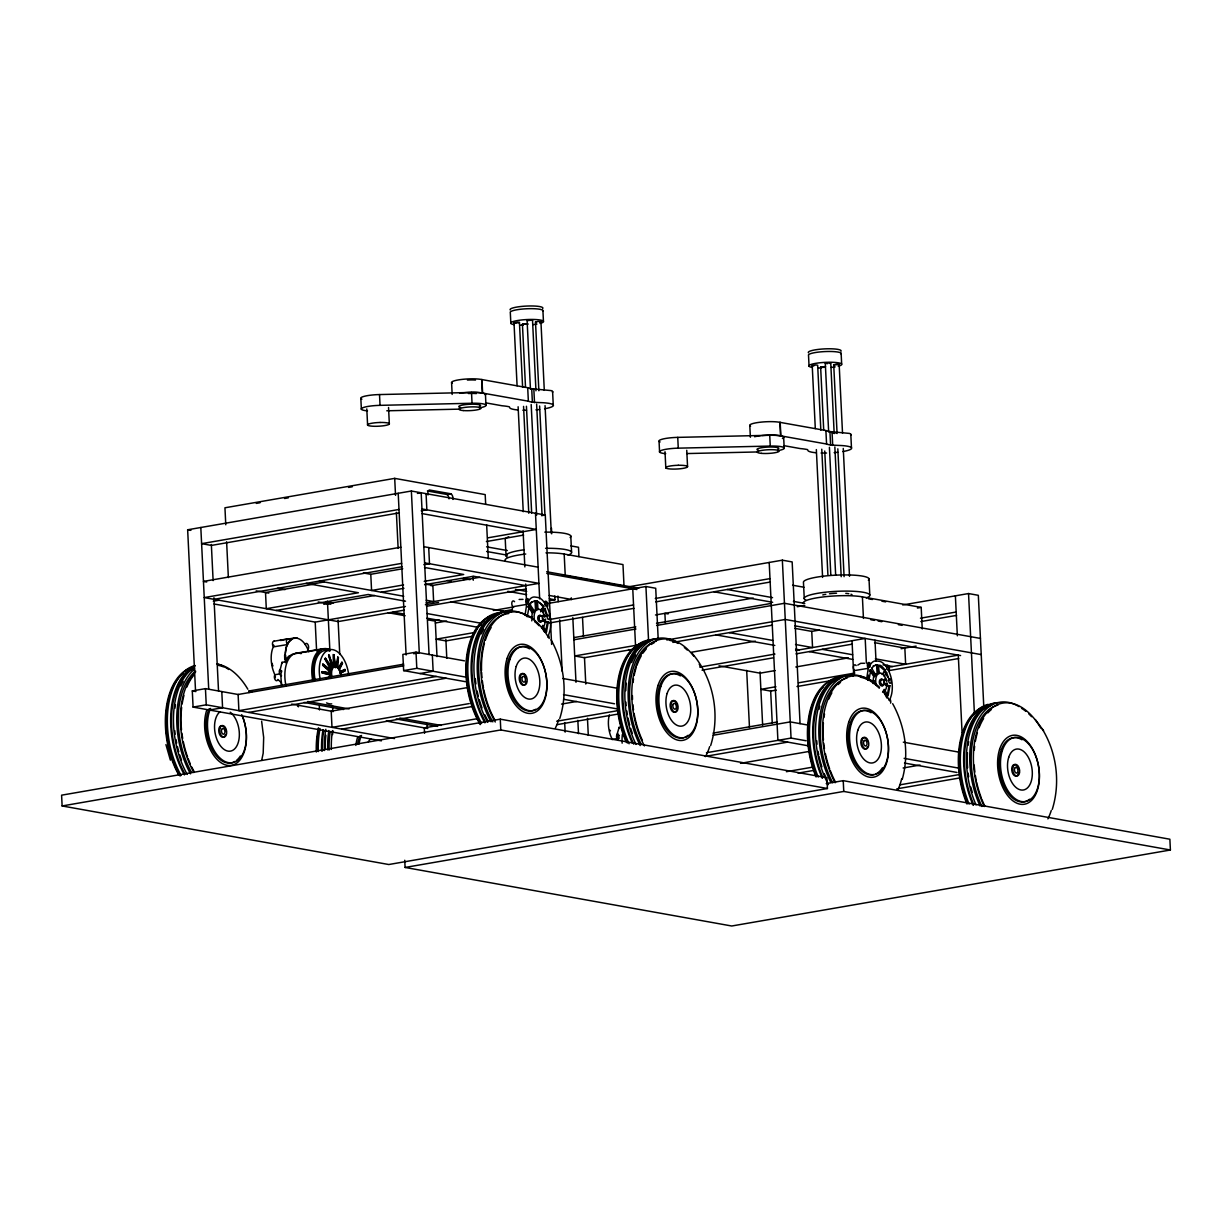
<?xml version="1.0" encoding="UTF-8"?>
<svg xmlns="http://www.w3.org/2000/svg" width="1232" height="1232" viewBox="0 0 1232 1232"><rect width="100%" height="100%" fill="white"/><g stroke="black" fill="none" stroke-linecap="round" stroke-linejoin="round"><path stroke-width="1.5" d="M525.048 615.292L526.695 604.296A3.265 1.817 80.6 0 1 526.126 599.43A3.265 1.817 80.6 0 1 528.928 600.015L529.052 600.338A16.355 9.117 80.6 0 1 534.58 596.996L538.199 597.52A16.355 9.132 80.6 0 1 544.282 602.51L544.405 602.155A3.265 1.817 80.6 0 1 547.208 602.51A3.265 1.817 80.6 0 1 547.177 607.268L548.194 609.517A22.453 12.536 80.6 0 1 549.657 631.677L548.471 635.296A3.265 1.817 80.6 0 1 549.164 638.484M866.635 679.186L868.283 668.175A3.265 1.817 80.6 0 1 867.713 663.324A3.265 1.817 80.6 0 1 870.516 663.894L870.654 664.217A16.355 9.117 80.6 0 1 876.183 660.891L879.787 661.399A16.355 9.132 80.6 0 1 885.87 666.404L885.993 666.035A3.265 1.817 80.6 0 1 888.796 666.404A3.265 1.817 80.6 0 1 888.765 671.163L889.781 673.411A22.453 12.536 80.6 0 1 891.244 695.572L890.058 699.191A3.265 1.817 80.6 0 1 890.613 703.118M532.286 616.986L526.449 616.323L532.286 616.878L531.777 620.866M868.344 675.059L868.036 680.218L873.873 680.772L874.042 683.36M517.086 385.77L514.006 322.799L517.81 322.137L519.442 322.43L522.614 387.31M519.442 322.43L518.364 322.907M530.453 389.235L527.096 320.536L530.884 319.873L532.517 320.166L535.966 390.775M532.517 320.166L527.096 320.536M538.861 390.744L535.504 322.045L537.907 321.413L540.94 321.675L544.298 390.375M540.94 321.675L539.862 322.153M815.307 428.582L812.227 365.611L816.031 364.949L817.663 365.242L820.835 430.122M828.659 432.032L825.301 363.348L829.105 362.685L830.738 362.978L834.187 433.587M830.738 362.978L829.66 363.455M837.082 433.541L833.725 364.857L836.128 364.225L839.161 364.487L842.519 433.187M839.161 364.487L833.725 364.857M337.799 656.995L337.537 668.191L337.876 657.056L335.397 667.775M281.589 672.056A3.28 1.833 80.6 0 1 281.558 671.224L279.88 670.747A3.28 1.833 80.6 0 1 280.434 669.577M619.326 728.05L619.219 727.003L616.708 735.566L618.818 735.504L617.078 735.396A3.28 1.833 80.6 0 1 618.048 733.902A3.28 1.833 80.6 0 0 616.524 736.659A3.28 1.833 80.6 0 0 618.248 740.263M618.88 735.088L618.772 735.874A3.28 1.833 80.6 0 0 619.203 738.353M322.661 665.157L322.892 664.063L331.208 670.208L329.498 671.548L322.661 665.157L330.961 671.301M285.331 653.376L286.409 646.985M511.419 612.104L512.82 606.698L526.803 604.388M545.021 603.911L545.083 603.526A1.648 0.924 80.6 0 1 546.715 603.757A1.648 0.924 80.6 0 1 546.069 606.082A1.648 0.924 80.6 0 1 545.083 603.526M853.006 675.983L854.407 670.593L868.391 668.283M886.609 667.79L886.686 667.421A1.648 0.924 80.6 0 1 888.303 667.652A1.648 0.924 80.6 0 1 887.656 669.962A1.648 0.924 80.6 0 1 886.686 667.421M329.514 671.455L331.5 667.467L333.872 666.805L328.667 655.178L331.747 667.359L335.72 666.882L333.857 654.716L334.981 666.697M261.692 760.329L263.186 753.214L263.679 737.475L261.631 721.274M902.255 779.255C909.355 754.092 905.212 726.48 892.676 703.703M279.818 671.147L282.005 662.354L285.67 661.753L286.887 659.166A27.658 15.431 80.6 0 1 293.77 653.884L324.17 648.848M336.49 666.635L338.507 657.642M559.775 718.472C568.014 692.492 564.179 663.524 551.089 639.808M710.679 745.529C720.52 714.052 713.374 677.692 691.629 652.76M1052.267 809.424C1060.598 782.705 1056.763 752.367 1042.026 728.62M331.208 670.208L329.575 670.963L329.683 676.738M533.056 612.658L529.175 606.159L528.282 606.313L532.147 612.812C538.122 610.733 525.571 604.358 532.532 601.817M873.149 683.514L873.442 677.6L875.613 674.797L871.732 668.283M305.136 644.552L305.243 644.259A3.265 1.817 80.6 0 1 308.046 644.783A3.265 1.817 80.6 0 1 307.938 649.51L307.846 649.572M338.538 669.515L341.926 662.231L342.481 663.247L339.077 670.516M274.382 641.287A3.265 1.817 80.6 0 0 272.549 642.95A3.265 1.817 80.6 0 0 273.381 646.831L272.565 648.71A22.453 12.536 80.6 0 0 273.258 670.732L274.828 674.89A3.265 1.817 80.6 0 0 275.167 679.741A3.265 1.817 80.6 0 0 277.908 679.479L281.173 682.543A6.191 3.465 80.6 0 0 281.743 685.7M285.146 661.83L286.363 659.243A27.658 15.431 80.6 0 1 289.505 655.747M532.594 611.857L531.423 618.372M874.181 675.752L873.765 676.614L869.869 670.193L870.762 670.054L874.643 676.553M286.455 646.8L288.919 641.81M324.925 658.951L325.417 658.196L332.286 667.975L330.33 668.976L324.925 658.951L331.793 668.745M527.804 607.222L528.282 606.313M532.162 609.424L529.252 604.542L531.639 601.971L535.874 600.97L536.428 609.455L533.086 611.118M529.175 606.159L527.358 616.169M544.128 621.529L547.408 621.991L545.591 632.016L546.484 631.862L548.317 621.852L543.374 621.144M869.392 671.117L869.869 670.193M870.762 670.054L868.945 680.064M871.717 668.252L874.135 665.711M887.179 695.895L889.011 685.885L885.716 685.423M886.901 697.974L883.236 690.998L884.191 689.335L888.087 695.757L889.904 685.747L886.609 685.269M540.509 610.625L543.712 606.344L543.081 605.312L537.429 601.139L536.536 601.308L536.875 606.421M540.632 611.857L543.712 606.344M542.511 611.303L544.96 608.377L547.655 616.216M542.634 612.535L544.944 608.392M882.097 674.52L885.3 670.239C880.125 663.601 877.015 662.462 879.586 673.581M882.99 674.366L885.3 670.239M884.222 676.43L886.547 672.287L889.242 680.11M330.33 668.976L332.286 667.975M338.045 668.252L341.926 662.231M339.57 667.759L342.481 663.247M542.188 626.318L541.649 627.119L544.559 632.016M612.042 739.539L617.386 738.507M289.628 641.025L292.323 638.869M522.43 324.216L527.866 324.031L522.43 324.216L525.51 387.187M823.715 429.999L820.635 367.028L825.548 366.551M875.228 674.397L878.801 673.365A9.671 5.39 80.6 0 1 886.378 680.896M328.605 655.224L333.194 667.113M857.78 665.095L860.721 663.324L864.602 663.278M344.868 669.453L339.77 672.318L340.094 673.534L345.176 670.67L344.868 669.453L339.955 671.779M331.793 667.328L333.887 666.943M308.847 651.867C306.506 645.522 301.902 637.298 294.032 638.053C284.638 641.826 284.546 654.284 285.778 662.801M326.388 678.201L331.115 676.414L326.311 678.416M340.263 673.011L345.176 670.67M873.226 665.865L877.461 664.864L878.016 673.35M536.428 609.455L537.999 609.686L537.429 601.17M452.375 383.321A16.432 2.772 -2.8 0 1 460.83 379.548A16.432 2.772 -2.8 0 1 481.681 379.533L527.696 387.726A31.354 5.282 -2.8 0 0 531.716 388.758L551.197 390.606A21.899 3.696 -2.8 0 1 552.506 392.438M459.613 393.301A16.432 2.772 -2.8 0 1 482.343 393.023L528.359 401.201A31.354 5.282 -2.8 0 0 532.378 402.233L540.186 402.602A21.899 3.696 -2.8 0 1 544.59 408.762M485.654 504.027L485.192 494.602L394.702 478.37L224.948 507.784L225.779 524.77M256.302 503.395L260.06 502.733M284.53 498.498L288.303 497.851M348.533 487.41L352.29 486.763M750.596 426.133A16.432 2.772 -2.8 0 1 759.051 422.36A16.432 2.772 -2.8 0 1 779.902 422.345L825.902 430.538A31.354 5.282 -2.8 0 0 829.937 431.57L849.418 433.418A21.899 3.696 -2.8 0 1 850.727 435.25M195.472 689.597L187.649 529.775L411.365 491.014L545.283 515.022L551.613 644.398M417.402 493.416L421.175 492.769L429.075 654.5M761.699 435.604A16.432 2.772 -2.8 0 1 780.549 435.82L826.564 444.013A31.354 5.282 -2.8 0 0 830.584 445.045L838.407 445.414A21.899 3.696 -2.8 0 1 842.811 451.574M427.396 490.967L446.908 494.463L451.081 493.893A4.281 2.495 80.2 0 1 452.929 499.437M398.999 509.463L201.601 543.666L211.396 545.422L399.399 512.851M421.221 510.803L426.857 509.817L426.072 493.647M541.526 515.669L545.283 515.022M400.847 547.208L203.449 581.412L206.714 581.997M487.764 537.845L536.29 529.437L421.96 508.939M486.394 541.541L523.615 535.088M401.632 563.378L204.235 597.582L338.153 621.59L404.265 610.133M214.029 599.337L402.032 566.766M213.29 601.185L218.942 600.215M311.049 584.245L324.216 581.966M423.854 564.703L429.491 563.732L428.705 547.562M314.391 584.06L265.511 592.53L266.297 608.7L358.42 592.746L306.152 583.367M363.317 572.957L370.786 574.297L402.741 568.753M403.542 584.923L371.571 590.467L370.786 574.297M424.224 581.35L463.694 574.497L424.501 567.475M276.091 610.456L368.214 594.502L405.544 601.201M381.381 592.222L403.942 588.311M424.624 584.723L473.504 576.253L525.756 585.631M323.816 604.311L374.574 595.518M430.969 585.739L479.849 577.269M405.436 606.483L315.207 622.114L213.998 603.973M426.118 602.895L538.923 583.352L424.593 562.855M425.379 604.743L438.546 602.463M426.518 606.283L526.156 589.019M626.318 587.217L782.351 560.175L792.161 561.931L800.061 723.661M439.069 619.865L433.464 620.836L427.797 619.819M493.277 610.471L513.836 606.899M549.364 600.754L554.97 599.784L554.785 596.011M435.358 622.992L446.646 621.036M501.162 611.58L512.435 609.624M548.163 603.434L645.922 586.509L655.717 588.265L658.211 639.331M655.301 598.49L769.985 578.624M475.629 632.324L436.143 639.162L445.953 640.917L472.272 636.359M550.827 619.28L633.556 604.958M655.701 601.878L770.385 582.012M549.349 622.992L633.941 608.346M381.381 740.848L193.085 707.091L192.3 690.921L205.451 688.642L238.792 694.617M464.464 660.845L416.016 652.159L402.849 654.438L403.649 670.608L465.326 681.666M413.644 653.715L419.28 652.744L411.365 491.014M655.486 614.968L753.245 598.044M249.08 692.6L249.003 690.983L403.711 664.171M403.788 665.788L238.115 694.494L238.9 710.664L436.313 676.46M573.804 637.622L635.835 626.872M656.517 623.3L771.201 603.418M573.912 639.778L635.943 629.028M656.625 625.456L784.461 603.295L980.441 638.438M193.085 707.091L206.237 704.812L394.533 738.569M403.649 670.608L416.801 668.329L465.265 677.015M797.273 606.714L804.804 605.42M209.409 710.017L222.576 707.738L221.791 691.568M419.973 673.534L433.14 671.255L432.34 655.085M248.71 712.419L446.107 678.216M636.744 645.214L574.697 655.963L584.492 657.719L633.371 649.249M666.82 639.993L785.261 619.465L981.242 654.608M672.857 642.396L772.495 625.132M902.733 604.958L968.537 593.547L978.331 595.318L983.829 707.568M917.424 608.038L921.197 607.391L922.244 628.951M466.574 687.733L331.208 711.187L331.993 727.357L469.238 703.58M691.445 652.236L755.355 641.164M794.717 628.335L811.749 631.385L819.28 630.091M920.458 618.202L956.171 612.011M920.843 621.575L956.571 615.399M341.803 729.113L471.517 706.629M699.745 667.113L774.943 654.084M795.626 650.496L865.187 638.438L866.389 663.093M702.024 670.162L773.465 657.796M796.026 653.884L852.421 644.105M476.938 718.749L424.301 727.866L424.563 733.271M561.546 704.088L576.576 701.485M760.082 673.165L775.128 670.562M795.81 666.974L848.448 657.857M901.085 648.725L916.131 646.122M500.269 719.165L61.6 795.179L62.124 805.959L388.773 864.525L827.427 788.511L826.903 777.731L500.269 719.165L500.793 729.945L827.427 788.511M62.124 805.959L500.793 729.945M556.695 721.244L616.847 710.818M557.095 724.632L617.247 714.206M775.914 686.732L760.883 689.335L770.678 691.09L776.314 690.12M798.475 682.821L854.885 673.042M888.719 667.19L958.28 655.131M796.996 686.532L832.724 680.341M889.119 670.578L958.681 658.519M713.082 733.102L777.007 722.029M713.189 735.258L790.266 721.89L807.222 724.94M706.46 752.721L791.052 738.076L806.128 740.771M704.981 756.433L787.695 742.111M740.478 763.347L808.161 751.612M786.386 771.694L812.704 767.136M798.074 773.126L813.105 770.524M903.133 767.983L920.042 765.057M826.21 783.614L843.227 780.657L1169.876 839.223L1170.4 850.003L731.731 926.002L405.097 867.451L404.743 860.259M405.097 867.451L843.766 791.437L1170.4 850.003M900.161 784.799L958.434 774.712M896.804 788.85L958.835 778.1M273.904 641.21L287.872 638.9M294.032 638.053L280.064 640.378A16.355 9.132 80.6 0 1 281.574 640.409M534.18 601.031L535.874 600.97M273.427 646.877L287.395 644.567A3.265 1.817 80.6 0 1 286.856 639.654A3.265 1.817 80.6 0 1 289.674 640.378L289.828 640.794M529.236 604.512L530.145 604.388M528.759 605.42L529.652 605.266M533.133 611.057L534.026 610.903M295.942 653.253L322.892 648.787M547.408 621.991L548.317 621.852M279.495 670.916L281.62 670.855M274.982 674.72L280.172 673.858M334.257 667.113L335.72 666.882M322.091 671.64L330.792 673.18L330.838 674.428L329.375 674.674L322.122 672.903L322.091 671.64L330.792 673.18M875.767 664.926L877.461 664.864M886.547 672.272L885.639 672.441L887.641 677.153M872.98 680.926L873.873 680.772M888.996 685.885L889.904 685.747M519.134 599.445L522.999 599.383M293.339 638.392L297.343 638.13M823.823 367.367L820.666 367.136M517.04 323.061L514.006 322.799M468.406 393.516L471.255 393.408A10.949 1.848 -2.8 0 1 476.337 393.593M361.9 399.168A16.432 2.772 -2.8 0 1 379.518 394.563L471.517 392.469A16.432 2.772 -2.8 0 1 485.377 394.948M367.49 410.857A16.432 2.772 -2.8 0 1 362.608 407.823A16.432 2.772 -2.8 0 1 380.041 405.343L472.041 403.249A16.432 2.772 -2.8 0 1 485.577 404.666A16.432 2.772 -2.8 0 1 479.464 407.869M386.786 410.795L459.628 409.132M660.106 441.98A16.432 2.772 -2.8 0 1 677.739 437.375L769.723 435.281A16.432 2.772 -2.8 0 1 782.412 438.515M665.711 453.669A16.432 2.772 -2.8 0 1 660.814 450.635A16.432 2.772 -2.8 0 1 678.262 448.155L770.262 446.061A16.432 2.772 -2.8 0 1 783.783 447.478A16.432 2.772 -2.8 0 1 777.685 450.681M686.917 453.561L757.834 451.944M827.627 363.64L825.301 363.348M832.278 432.879L836.343 432.909M813.859 365.904L812.227 365.611M536.536 601.293L539.631 602.833L542.819 606.498M536.521 322.307L535.504 322.045M868.067 680.218L871.347 680.68M322.122 672.903L330.838 674.428M783.783 445.63L800.246 448.571A31.354 5.282 -2.8 0 1 807.576 449.618L808.007 450.681A21.899 3.696 -2.8 0 0 816.169 452.76M485.562 402.818L502.025 405.759A31.354 5.282 -2.8 0 1 509.355 406.806L509.802 407.869A21.899 3.696 -2.8 0 0 517.964 409.963M450.85 493.786L429.352 489.997A4.281 2.495 80.2 0 0 428.012 494.971M421.914 513.575L523.123 531.716M803.48 603.603A32.848 5.529 -2.8 0 1 823.962 596.842A32.848 5.529 -2.8 0 1 862.4 596.858L921.197 607.391M792.607 585.215L803.972 587.248M868.668 598.844L872.456 599.522M881.912 601.216L885.7 601.894M570.94 545.915L578.501 547.27L578.963 556.602M545.976 552.845A32.848 5.529 -2.8 0 1 564.179 554.046L622.976 564.579L624.023 586.139M727.142 589.497L772.572 597.643M793.408 601.385L804.758 603.418M486.578 546.823L507.307 550.535M870.793 619.727L874.474 620.389M878.154 621.051L881.819 621.713M898.359 624.67L902.04 625.332M713.99 591.791L772.664 602.309M486.609 551.474L507.338 555.185M423.808 546.685L538.122 567.182M546.685 571.74L638.715 588.249M562.454 575.19A32.848 5.529 -2.8 0 1 565.242 575.606L587.279 579.564M590.96 580.21L614.845 584.492M618.51 585.154L622.191 585.816M546.777 573.373L636.929 589.527M794.748 625.81L960.575 655.547M874.566 642.657L904.842 648.078L905.643 664.248L875.351 658.827M668.16 613.936L664.895 613.351L665.357 622.853M470.008 579.656L463.478 578.486L463.555 580.103M187.649 529.775L190.914 530.361M515.407 589.389L526.68 591.422M549.21 595.456L571.756 599.491M447.432 580.503L451.205 581.181M507.8 591.329L526.665 594.702M549.303 598.767L554.97 599.784M729.252 632.632L772.787 640.44M795.518 644.505L812.55 647.57L811.749 631.385M822.345 649.326L852.636 654.746M716.1 634.911L774.774 645.429M795.595 649.172L799.383 649.849M809.193 651.605L852.729 659.413M883.021 664.833L892.476 666.527M425.379 584.076L432.848 585.416L433.633 601.586L426.18 600.246M450.589 601.74L503.349 611.211M319.319 581.088L403.773 596.242M628.551 649.587L632.324 650.25M719.011 665.804L760.467 673.226M426.888 613.521L481.527 623.315M277.462 588.265L285.008 589.62M392.993 612.088L404.296 614.121M426.919 618.171L477.785 627.288M325.91 601.555L333.456 602.91M388.172 612.72L405.159 615.754M256.179 590.867L268.776 593.116M318.241 601.986L330.838 604.25M562.731 678.462L617.525 688.288M903.333 742.172L957.988 751.967M563.517 694.632L614.537 703.78M904.119 758.342L958.773 768.137M563.594 699.283L616.493 708.77M808.084 745.76L777.9 740.355L769.199 562.454M904.504 763.055L957.002 772.464M249.003 690.983L252.267 691.568M307.707 701.501L349.072 708.924M399.846 718.025L441.225 725.432M304.011 702.44L343.512 709.524M396.165 718.964L437.545 726.387M291.707 704.103L333.271 711.557M386.186 721.043L427.75 728.497M192.3 690.921L195.919 691.568M780.549 435.82L779.979 422.376M482.343 393.023L481.758 379.564M446.908 494.463L447.124 494.571A4.281 2.495 80.2 0 1 449.033 498.852M878.493 665.218L884.407 670.377M322.892 664.063L329.745 670.454M274.166 645.938L273.92 645.722A1.648 0.924 80.6 0 1 273.566 645.044M854.407 670.593L854.315 670.501A3.265 1.817 80.6 0 1 853.607 665.942A3.265 1.817 80.6 0 1 856.148 665.588M512.82 606.698L512.728 606.606A3.265 1.817 80.6 0 1 512.019 602.048A3.265 1.817 80.6 0 1 514.56 601.693M889.489 700.223L889.273 699.945A1.648 0.924 80.6 0 0 888.796 699.653M547.686 636.051L547.886 636.343A1.648 0.924 80.6 0 1 548.24 637.529M1035.357 719.565L1043.581 730.761M544.067 608.531L546.746 616.37M872.78 671.686L874.72 674.951M542.619 625.363L546.484 631.862M325.417 658.196L330.823 668.221M612.196 739.369L610.471 735.381A22.453 12.536 80.6 0 1 609.301 714.93M869.961 665.034A1.648 0.924 80.6 0 1 869.315 667.344A1.648 0.924 80.6 0 1 868.344 664.803A1.648 0.924 80.6 0 1 869.961 665.034L870.085 665.434M528.374 601.139A1.648 0.924 80.6 0 1 527.727 603.464A1.648 0.924 80.6 0 1 526.757 600.908A1.648 0.924 80.6 0 1 528.374 601.139L528.497 601.555M165.935 744.605L170.386 760.159M329.267 654.916L332.409 667.051M282.005 662.354L282.128 663.401M876.568 665.003L877.122 673.504M534.981 601.124L535.535 609.609M285.27 654.546L285.67 661.753M968.537 593.547L974.404 713.42M955.385 595.841L957.341 635.789M958.265 654.808L962.084 732.824M874.982 640.193L876.014 661.06M869.007 578.824L869.792 594.994M862.4 596.858L863.447 618.418M850.804 434.28L851.466 447.755M841.133 353.261L841.656 364.041M843.258 448.448L849.51 576.299M852.02 640.717L853.699 674.859M837.822 448.818L844.089 576.668M834.849 446.939L841.194 576.699M832.047 431.955L832.709 445.43M829.937 431.57L830.584 445.045M829.413 447.308L835.666 575.159M843.227 780.657L843.766 791.437M825.902 430.538L826.564 444.013M824.747 450.989L830.815 575.021M821.759 449.203L827.919 575.144M816.339 449.572L822.591 577.423M809.054 366.227L808.531 355.447A16.432 2.772 -2.8 0 1 825.07 351.567A16.432 2.772 -2.8 0 1 841.071 353.984M804.265 598.706L803.464 582.536A32.848 5.529 -2.8 0 1 838.776 575.036A32.848 5.529 -2.8 0 1 868.344 580.303M783.644 437.037L784.183 447.817M780.179 422.345L780.842 435.82M782.351 560.175L791.052 738.076M769.723 435.281L770.262 446.061M770.662 690.782L772.248 723.122M749.795 425.456L750.38 437.252M760.021 671.902L762.639 725.171M746.684 670.377L749.472 727.45M686.748 450.296L687.548 466.466M677.739 437.375L678.262 448.155M665.018 451.744L665.804 467.914M659.058 441.333L659.582 452.113M645.922 586.509L648.602 641.348M632.755 588.788L635.62 647.416M582.52 617.448L583.46 636.467M584.476 657.395L585.785 684.037M587.464 718.287L588.295 735.396M570.786 536.012L571.586 552.182M572.818 617.586L575.991 682.282M577.839 720.335L578.501 733.641M571.263 597.813L571.34 599.43M564.179 554.046L565.242 575.606M552.598 391.468L553.245 404.958M559.667 619.865L562.177 671.24M564.687 722.614L565.149 732.116M557.911 596.042L558.188 601.709M542.912 310.449L543.435 321.229M551.459 528.081L551.736 533.749M545.052 405.636L551.305 533.487M539.616 406.006L544.929 514.776M536.628 404.127L542.034 514.807M533.841 389.143L534.503 402.618M531.716 388.758L532.378 402.233M531.192 404.496L536.613 515.176M535.489 513.267L539.678 598.891M527.696 387.726L528.359 401.201M526.434 406.267L531.67 513.128M523.554 406.391L528.774 513.251M518.118 406.76L523.246 511.711M523.076 530.776L524.847 566.92M525.679 584.045L526.418 599.26M510.849 323.415L510.31 312.635A16.432 2.772 -2.8 0 1 526.849 308.755A16.432 2.772 -2.8 0 1 542.85 311.172M506.044 555.894L505.259 539.724A32.848 5.529 -2.8 0 1 508.77 536.752M485.439 394.225L485.962 405.005M481.958 379.533L482.621 393.008M486.655 524.786L488.319 558.743M471.517 392.469L472.041 403.249M473.088 576.437L473.273 580.241M451.59 382.644L452.159 394.44M445.876 639.331L446.8 658.35M435.235 620.451L437.006 656.594M427.011 723.569L427.196 727.373M416.016 652.159L416.801 668.329M398.213 493.293L406.113 655.024M394.702 478.37L395.534 495.356M396.365 512.327L398.121 548.178M388.542 407.484L389.327 423.654M379.518 394.563L380.041 405.343M366.797 408.932L367.598 425.102M360.837 398.521L361.376 409.301M338.076 620.004L339.755 654.254M327.45 601.124L329.868 650.588M332.563 705.767L332.84 711.48M315.223 622.422L316.609 650.973M319.304 706.152L319.488 709.955M226.611 541.757L228.367 577.592M211.35 544.482L213.121 580.626M213.952 597.751L218.526 690.983M200.816 527.496L208.716 689.227M205.451 688.642L206.237 704.812M333.857 654.716L334.195 665.342M333.133 654.531L333.518 666.943M329.344 673.411L329.375 674.674M285.516 655.008L285.624 658.781M284.623 655.162L284.731 658.935M808.408 352.752A16.432 2.772 -2.8 0 1 824.932 348.872A16.432 2.772 -2.8 0 1 840.932 351.289M777.7 449.264A10.949 1.848 -2.8 0 0 770 447L767.151 447.108A10.949 1.848 -2.8 0 0 758.789 450.373M812.196 367.413A16.432 2.772 -2.8 0 1 814.444 363.579A16.432 2.772 -2.8 0 1 836.62 362.578A16.432 2.772 -2.8 0 1 838.222 366.243M835.157 366.89A16.432 2.772 -2.8 0 1 831.415 367.413M821.575 368.014A16.432 2.772 -2.8 0 1 818.864 367.983M754.6 436.729A16.432 2.772 -2.8 0 1 760.36 435.758M837.822 452.267A21.899 3.696 -2.8 0 1 834.156 452.637M826.564 453.037A21.899 3.696 -2.8 0 1 821.082 453.022M822.791 594.948A16.432 2.772 -2.8 0 1 825.81 594.301M829.521 593.762A16.432 2.772 -2.8 0 1 836.528 593.223M845.799 593.347A16.432 2.772 -2.8 0 1 848.817 593.716M850.973 594.24A16.432 2.772 -2.8 0 1 852.082 594.887M805.836 600.046A32.848 5.529 -2.8 0 1 839.562 591.206A32.848 5.529 -2.8 0 1 866.281 597.967M835.111 782.767A68.376 39.809 80.2 0 1 829.259 696.172A68.376 39.809 80.2 0 1 879.54 687.364M883.298 691.537A68.376 39.809 80.2 0 1 889.904 701.023M901.747 778.547A68.376 39.809 80.2 0 1 897.758 790.236M828.412 784.63A69.762 40.61 80.2 0 1 816.847 714.945A69.762 40.61 80.2 0 1 846.723 675.583M830.845 782.397A69.762 40.61 80.2 0 1 823.654 700.762A69.762 40.61 80.2 0 1 868.083 679.54M832.709 782.674A67.36 39.208 80.2 0 1 847.031 678.031M835.542 782.181A67.36 39.208 80.2 0 1 830.214 770.385M829.629 768.783A67.36 39.208 80.2 0 1 825.409 753.661M824.47 748.471A67.36 39.208 80.2 0 1 823.761 743.219M823.423 739.724A67.36 39.208 80.2 0 1 823.376 722.968M823.962 717.548A67.36 39.208 80.2 0 1 824.516 714.021M828.828 698.991A67.36 39.208 80.2 0 1 831.846 692.861M838.083 684.592A67.36 39.208 80.2 0 1 840.486 682.42M860.152 677.138A67.36 39.208 80.2 0 1 868.93 680.28M870.654 681.265A67.36 39.208 80.2 0 1 879.309 688.211M822.914 777.608A68.361 39.794 80.2 0 1 839.054 678.616M874.135 774.543A32.509 18.927 80.2 0 1 848.201 739.246A32.509 18.927 80.2 0 1 871.101 712.712M882.42 767.813A32.509 18.927 80.2 0 1 875.706 774.004M822.268 778.285A69.762 40.61 80.2 0 1 847.477 675.937M818.217 777.069A69.762 40.61 80.2 0 1 837.129 677.307M825.748 777.115A68.361 39.794 80.2 0 1 824.285 773.619M821.883 766.905A68.361 39.794 80.2 0 1 819.095 756.617M818.726 754.877A68.361 39.794 80.2 0 1 818.063 751.381M817.047 744.282A68.361 39.794 80.2 0 1 816.708 740.725M818.926 709.432A68.361 39.794 80.2 0 1 819.819 706.136M816.523 776.483A67.36 39.208 80.2 0 1 823.007 687.21M816.046 776.93A68.376 39.809 80.2 0 1 832.924 679.664M866.327 748.625A5.883 3.419 80.2 0 1 860.829 742.665A5.883 3.419 80.2 0 1 865.834 738.599M866.604 739.647A5.883 3.419 80.2 0 1 867.22 740.94M867.513 746.731A5.883 3.419 80.2 0 1 867.005 747.839M984.337 806.529A68.376 39.809 80.2 0 1 984.722 715.361A68.376 39.809 80.2 0 1 1040.809 728.081M1051.266 810.502A68.376 39.809 80.2 0 1 1047.908 818.88M976.006 804.85A69.762 40.61 80.2 0 1 997.627 702.64M980.087 806.036A69.762 40.61 80.2 0 1 975.143 726.249A69.762 40.61 80.2 0 1 1019.003 706.598M981.966 806.498A67.36 39.208 80.2 0 1 997.935 705.089M984.784 806.005A67.36 39.208 80.2 0 1 981.796 799.183M981.119 797.427A67.36 39.208 80.2 0 1 976.683 782.428M976.314 780.718A67.36 39.208 80.2 0 1 975.374 775.529M974.882 772.033A67.36 39.208 80.2 0 1 974.204 765.041M974.281 750.026A67.36 39.208 80.2 0 1 974.635 746.392M975.421 741.079A67.36 39.208 80.2 0 1 977.392 732.686M979.07 727.696A67.36 39.208 80.2 0 1 983.583 718.533M987.833 712.881A67.36 39.208 80.2 0 1 991.39 709.478M1021.559 708.323A67.36 39.208 80.2 0 1 1025.948 711.403M1028.812 713.898A67.36 39.208 80.2 0 1 1031.584 716.685M973.819 804.665A68.361 39.794 80.2 0 1 991.621 705.166M1029.552 799.245A32.509 18.927 80.2 0 1 999.475 770.524A32.509 18.927 80.2 0 1 1022.006 739.77M973.172 805.343A69.762 40.61 80.2 0 1 996.58 702.995M969.122 804.126A69.762 40.61 80.2 0 1 988.033 704.365M972.264 792.284A68.361 39.794 80.2 0 1 970.831 787.14M968.675 776.668A68.361 39.794 80.2 0 1 968.167 773.111M967.628 767.782A68.361 39.794 80.2 0 1 967.443 752.675M968.167 745.283A68.361 39.794 80.2 0 1 968.722 741.695M967.428 803.526A67.36 39.208 80.2 0 1 979.301 709.986M966.951 803.988A68.376 39.809 80.2 0 1 985.492 706.213M1018.695 772.464A5.883 3.419 80.2 0 1 1014.013 775.328A5.883 3.419 80.2 0 1 1012.196 766.52A5.883 3.419 80.2 0 1 1017.524 766.704M1018.125 767.998A5.883 3.419 80.2 0 1 1018.556 769.461M618.156 740.401A27.658 15.431 80.6 0 1 618.495 735.273M622.145 743.173A27.92 15.585 80.6 0 1 622.391 734.426M610.487 730.838A2.156 1.201 80.6 0 1 609.917 730.176M617.863 738.276A1.648 0.924 80.6 0 1 617.555 737.537M882.127 685.7A3.28 1.833 80.6 0 1 879.34 682.343A3.28 1.833 80.6 0 1 881.742 679.71M883.036 684.099A3.28 1.833 80.6 0 1 882.836 684.792M876.368 685.531A9.671 5.39 80.6 0 1 878.847 673.319M886.732 683.39A9.671 5.39 80.6 0 1 882.559 692.168M883.821 684.622A3.28 1.833 80.6 0 1 881.373 685.023A3.28 1.833 80.6 0 1 880.433 680.711A3.28 1.833 80.6 0 1 882.713 679.556M883.667 684.468A3.003 1.679 80.6 0 1 881.419 684.792A3.003 1.679 80.6 0 1 880.603 680.819A3.003 1.679 80.6 0 1 882.697 679.818M887.24 683.283A3.003 1.679 80.6 0 1 884.684 684.053A3.003 1.679 80.6 0 1 884.407 679.356A3.003 1.679 80.6 0 1 887.102 681.019M886.701 683.144A2.156 1.201 80.6 0 1 884.961 683.483A2.156 1.201 80.6 0 1 884.576 680.341A2.156 1.201 80.6 0 1 886.378 680.541M510.187 309.94A16.432 2.772 -2.8 0 1 526.711 306.06A16.432 2.772 -2.8 0 1 542.711 308.477M479.479 406.452A10.949 1.848 -2.8 0 0 471.794 404.188L468.945 404.296A10.949 1.848 -2.8 0 0 460.568 407.561M513.975 324.601A16.432 2.772 -2.8 0 1 516.239 320.767A16.432 2.772 -2.8 0 1 538.399 319.766A16.432 2.772 -2.8 0 1 540.016 323.431M536.936 324.078A16.432 2.772 -2.8 0 1 533.194 324.617M523.369 325.202A16.432 2.772 -2.8 0 1 520.643 325.171M539.601 409.471A21.899 3.696 -2.8 0 1 535.951 409.825M526.48 410.256A21.899 3.696 -2.8 0 1 522.861 410.225M467.436 380.057A10.949 1.848 -2.8 0 1 475.49 380.057M505.274 560.791A32.848 5.529 -2.8 0 1 525.741 554.03M544.806 532.132A32.848 5.529 -2.8 0 1 570.123 537.491M545.591 548.302A32.848 5.529 -2.8 0 1 568.06 555.155M507.615 557.249A32.848 5.529 -2.8 0 1 523.877 549.811M242.75 716.932A34.958 20.359 80.2 0 1 227.212 765.334A34.958 20.359 80.2 0 1 206.622 710.464M193.917 772.526A68.376 39.809 80.2 0 1 195.626 671.887M218.018 664.325A68.376 39.809 80.2 0 1 247.832 689.212M187.233 774.42A69.762 40.61 80.2 0 1 194.548 667.297M190.529 773.85A69.762 40.61 80.2 0 1 194.764 668.914M216.678 663.771A69.762 40.61 80.2 0 1 228.675 669.484M194.317 771.925A67.36 39.208 80.2 0 1 191.807 767.12M190.252 763.763A67.36 39.208 80.2 0 1 188.142 758.558M187.557 756.956A67.36 39.208 80.2 0 1 183.337 741.849M182.69 738.399A67.36 39.208 80.2 0 1 181.905 733.148M181.504 729.637A67.36 39.208 80.2 0 1 181.658 707.507M182.151 703.949A67.36 39.208 80.2 0 1 183.953 695.418M186.756 687.163A67.36 39.208 80.2 0 1 193.717 675.305M218.064 665.311A67.36 39.208 80.2 0 1 223.346 666.82M191.499 772.402A67.36 39.208 80.2 0 1 195.595 671.086M184.969 774.066A68.361 39.794 80.2 0 1 193.717 668.206M181.52 760.021A68.361 39.794 80.2 0 1 179.81 755.093M178.779 751.705A68.361 39.794 80.2 0 1 177.423 746.515M176.653 743.05A68.361 39.794 80.2 0 1 175.991 739.554M175.19 734.226A68.361 39.794 80.2 0 1 174.79 730.668M174.944 708.215A68.361 39.794 80.2 0 1 175.452 704.612M180.842 685.931A68.361 39.794 80.2 0 1 183.183 681.342M184.415 774.913A69.762 40.61 80.2 0 1 194.979 666.096M181.119 775.482A69.762 40.61 80.2 0 1 195.056 665.48M235.143 761.376A32.509 18.927 80.2 0 1 211.38 748.224A32.509 18.927 80.2 0 1 209.194 708.662M240.348 756.001A32.509 18.927 80.2 0 1 236.575 760.36M180.118 776.052A67.36 39.208 80.2 0 1 183.337 673.211M178.84 775.144A68.376 39.809 80.2 0 1 192.515 667.328M230.23 712.219A20.759 12.074 80.2 0 1 237.838 743.743A20.759 12.074 80.2 0 1 218.618 743.065A20.759 12.074 80.2 0 1 219.881 711.865M225.441 734.903A5.883 3.419 80.2 0 1 221.036 736.459A5.883 3.419 80.2 0 1 218.865 728.897A5.883 3.419 80.2 0 1 222.884 726.048M223.762 726.772A5.883 3.419 80.2 0 1 225.564 730.576M241.703 714.668A32.509 18.927 80.2 0 1 240.964 756.941A32.509 18.927 80.2 0 1 214.861 751.689A32.509 18.927 80.2 0 1 210.595 708.415M314.006 679.325A27.658 15.431 80.6 0 1 328.251 648.925M281.743 684.669A27.658 15.431 80.6 0 1 281.296 670.624M331.747 703.888A27.92 15.585 80.6 0 1 326.542 702.887M312.913 681.281A27.92 15.585 80.6 0 1 329.098 649.649M298.56 706.798A27.92 15.585 80.6 0 1 297.528 706.136M285.978 685.747A27.92 15.585 80.6 0 1 301.101 653.668M272.98 665.911A2.156 1.201 80.6 0 1 272.303 663.417M275.337 677.677A1.648 0.924 80.6 0 1 275.383 676.476M281.543 675.737A3.28 1.833 80.6 0 1 279.402 672.857A3.28 1.833 80.6 0 1 280.403 669.33M315.099 679.864A25.934 14.476 80.6 0 1 329.806 651.127M320.135 679.032A25.934 14.476 80.6 0 1 330.037 649.618A25.934 14.476 80.6 0 1 348.702 674.751M331.793 675.844A8.439 4.712 80.6 0 1 335.504 666.497A8.439 4.712 80.6 0 1 341.218 676.029M644.428 745.93A68.376 39.809 80.2 0 1 640.178 656.179A68.376 39.809 80.2 0 1 693.785 656.163M699.222 664.202A68.376 39.809 80.2 0 1 700.977 667.328M709.678 746.623A68.376 39.809 80.2 0 1 705.536 756.525M636.02 744.436A69.762 40.61 80.2 0 1 626.765 674.951A69.762 40.61 80.2 0 1 657.826 638.623M640.163 745.56A69.762 40.61 80.2 0 1 632.971 663.925A69.762 40.61 80.2 0 1 677.4 642.704M641.194 744.236A67.36 39.208 80.2 0 1 656.348 641.194M642.411 740.447A67.36 39.208 80.2 0 1 634.08 713.39M633.525 709.894A67.36 39.208 80.2 0 1 632.894 704.627M632.524 699.422A67.36 39.208 80.2 0 1 632.401 695.603M633.048 682.497A67.36 39.208 80.2 0 1 633.541 678.94M634.157 675.444A67.36 39.208 80.2 0 1 636.282 667.236M636.867 665.496A67.36 39.208 80.2 0 1 641.164 656.025M642.996 653.129A67.36 39.208 80.2 0 1 646.246 648.987M651.266 644.475A67.36 39.208 80.2 0 1 654.331 642.596M669.469 640.301A67.36 39.208 80.2 0 1 678.247 643.443M684.361 647.524A67.36 39.208 80.2 0 1 687.225 650.019M633.818 744.19A68.361 39.794 80.2 0 1 650.019 641.271M632.324 733.394A68.361 39.794 80.2 0 1 630.676 728.389M629.691 724.97A68.361 39.794 80.2 0 1 628.043 718.04M627.381 714.545A68.361 39.794 80.2 0 1 626.826 711.003M626.195 705.659A68.361 39.794 80.2 0 1 625.902 702.132M625.764 690.69A68.361 39.794 80.2 0 1 626.349 683.206M631.523 662.554A68.361 39.794 80.2 0 1 635.419 654.931M683.452 737.706A32.509 18.927 80.2 0 1 657.518 702.425A32.509 18.927 80.2 0 1 680.418 675.875M687.964 735.35A32.509 18.927 80.2 0 1 685.023 737.167M629.09 743.774A69.762 40.61 80.2 0 1 649.911 639.808M632.386 743.204A69.762 40.61 80.2 0 1 624.408 673.242A69.762 40.61 80.2 0 1 656.795 639.1M627.334 743.05A67.36 39.208 80.2 0 1 639.269 645.214M626.102 741.849A68.376 39.809 80.2 0 1 643.905 642.319M676.83 709.894A5.883 3.419 80.2 0 1 672.133 711.157A5.883 3.419 80.2 0 1 670.47 703.025A5.883 3.419 80.2 0 1 675.151 701.763M675.921 702.81A5.883 3.419 80.2 0 1 676.537 704.119M676.969 705.566A5.883 3.419 80.2 0 1 677.107 708.569M331.346 749.441A68.376 39.809 80.2 0 1 332.471 730.591M355.848 745.437A34.958 20.359 80.2 0 1 357.526 737.506M327.712 749.934A69.762 40.61 80.2 0 1 328.836 730.514M325.202 748.563A68.361 39.794 80.2 0 1 325.864 735.273M329.129 750.072A67.36 39.208 80.2 0 1 330.222 731.5M332.563 734.565A67.36 39.208 80.2 0 1 333.056 731.007M324.416 750.504A69.762 40.61 80.2 0 1 325.833 729.267M316.855 750.273A67.36 39.208 80.2 0 1 318.965 728.42M357.557 744.39A32.509 18.927 80.2 0 1 360.098 735.72M316.285 752.044A68.376 39.809 80.2 0 1 318.395 727.912M318.287 751.566A69.762 40.61 80.2 0 1 320.058 728.528M321.583 750.996A69.762 40.61 80.2 0 1 323.015 729.76M322.414 750.996A68.361 39.794 80.2 0 1 323.831 730.36M368.383 741.695A20.759 12.074 80.2 0 1 370.786 738.907M358.974 744.143A32.509 18.927 80.2 0 1 361.5 735.473M495.279 721.998A68.376 39.809 80.2 0 1 490.629 626.795A68.376 39.809 80.2 0 1 548.317 637.144M558.774 719.565A68.376 39.809 80.2 0 1 555.416 727.943M487.718 722.352A69.762 40.61 80.2 0 1 475.583 649.233A69.762 40.61 80.2 0 1 508.708 611.565M491.014 721.783A69.762 40.61 80.2 0 1 481.512 638.453A69.762 40.61 80.2 0 1 526.495 615.646M492.846 721.86A67.36 39.208 80.2 0 1 479.679 653.253A67.36 39.208 80.2 0 1 508.801 613.505M485.454 721.998A68.361 39.794 80.2 0 1 499.114 614.214M488.288 721.505A68.361 39.794 80.2 0 1 484.931 714.945M482.005 707.953A68.361 39.794 80.2 0 1 479.263 699.637M478.324 696.188A68.361 39.794 80.2 0 1 477.138 690.983M475.922 683.945A68.361 39.794 80.2 0 1 475.275 678.601M481.327 633.864A68.361 39.794 80.2 0 1 483.668 629.275M535.627 709.309A32.509 18.927 80.2 0 1 506.829 678.17A32.509 18.927 80.2 0 1 529.514 648.833M494.802 719.858A67.36 39.208 80.2 0 1 483.822 689.781M483.483 688.057A67.36 39.208 80.2 0 1 482.39 681.08M481.989 677.569A67.36 39.208 80.2 0 1 481.62 672.364M481.543 670.454A67.36 39.208 80.2 0 1 484.438 643.35M485.377 640.178A67.36 39.208 80.2 0 1 491.091 627.581M534.904 621.667A67.36 39.208 80.2 0 1 539.077 625.733M481.604 723.415A69.762 40.61 80.2 0 1 468.992 653.022A69.762 40.61 80.2 0 1 499.006 612.751M484.9 722.845A69.762 40.61 80.2 0 1 473.026 648.386A69.762 40.61 80.2 0 1 507.692 612.181M480.603 723.985A67.36 39.208 80.2 0 1 483.822 621.144M480.218 724.616A68.376 39.809 80.2 0 1 491.337 615.784M524.74 684.73A5.883 3.419 80.2 0 1 520.027 682.22A5.883 3.419 80.2 0 1 520.274 674.566A5.883 3.419 80.2 0 1 525.017 675.767M525.633 677.061A5.883 3.419 80.2 0 1 526.049 678.524M526.203 681.512A5.883 3.419 80.2 0 1 525.417 683.945M540.94 621.452A3.28 1.833 80.6 0 1 537.799 618.88A3.28 1.833 80.6 0 1 540.14 615.831M534.78 621.636A9.671 5.39 80.6 0 1 537.26 609.424A9.671 5.39 80.6 0 1 544.79 617.001M545.145 619.511A9.671 5.39 80.6 0 1 541.664 628.135M542.419 620.035A3.28 1.833 80.6 0 1 539.939 621.298A3.28 1.833 80.6 0 1 538.923 616.585A3.28 1.833 80.6 0 1 541.587 616.154M542.08 620.589A3.003 1.679 80.6 0 1 539.708 620.728A3.003 1.679 80.6 0 1 539.139 616.524A3.003 1.679 80.6 0 1 541.51 616.37M545.653 619.388A3.003 1.679 80.6 0 1 543.22 620.343A3.003 1.679 80.6 0 1 542.619 615.784A3.003 1.679 80.6 0 1 545.252 616.416M545.114 619.249A2.156 1.201 80.6 0 1 543.374 619.604A2.156 1.201 80.6 0 1 542.989 616.447A2.156 1.201 80.6 0 1 544.79 616.662M480.526 625.471A25.934 14.476 80.6 0 1 481.312 624.747M380.072 422.468L377.223 422.607A10.949 1.848 -2.8 0 0 367.521 424.871A10.949 1.848 -2.8 0 0 376.838 426.287L379.702 426.149A10.949 1.848 -2.8 0 0 389.389 423.885A10.949 1.848 -2.8 0 0 380.072 422.468M678.293 465.28L675.429 465.403A10.949 1.848 -2.8 0 0 665.742 467.683A10.949 1.848 -2.8 0 0 675.059 469.084L677.908 468.961A10.949 1.848 -2.8 0 0 687.61 466.697A10.949 1.848 -2.8 0 0 678.293 465.28M761.453 453.361A10.949 1.848 -2.8 0 0 779.055 451.343A10.949 1.848 -2.8 0 0 764.194 450.065A10.949 1.848 -2.8 0 0 761.453 453.361M848.694 722.275A34.958 20.359 80.2 0 0 869.284 777.161A34.958 20.359 80.2 0 0 884.822 728.759A34.958 20.359 80.2 0 0 848.694 722.275M857.795 730.345A20.759 12.074 80.2 0 0 870.008 762.916A20.759 12.074 80.2 0 0 879.232 734.195A20.759 12.074 80.2 0 0 857.795 730.345M863.678 741.418A2.941 1.709 80.2 0 0 865.418 746.022A2.941 1.709 80.2 0 0 866.727 741.957A2.941 1.709 80.2 0 0 863.678 741.418M862.092 739.693A5.883 3.419 80.2 0 0 865.557 748.917A5.883 3.419 80.2 0 0 868.175 740.786A5.883 3.419 80.2 0 0 862.092 739.693M851.435 723.477A32.509 18.927 80.2 0 0 870.577 774.497A32.509 18.927 80.2 0 0 885.023 729.498A32.509 18.927 80.2 0 0 851.435 723.477M999.599 749.333A34.958 20.359 80.2 0 0 1020.188 804.203A34.958 20.359 80.2 0 0 1035.727 755.817A34.958 20.359 80.2 0 0 999.599 749.333M1008.7 757.403A20.759 12.074 80.2 0 0 1020.912 789.974A20.759 12.074 80.2 0 0 1030.137 761.253A20.759 12.074 80.2 0 0 1008.7 757.403M1014.583 768.475A2.941 1.709 80.2 0 0 1016.323 773.08A2.941 1.709 80.2 0 0 1017.632 769.014A2.941 1.709 80.2 0 0 1014.583 768.475M1012.997 766.751A5.883 3.419 80.2 0 0 1016.462 775.975A5.883 3.419 80.2 0 0 1019.08 767.844A5.883 3.419 80.2 0 0 1012.997 766.751M1002.34 750.534A32.509 18.927 80.2 0 0 1021.482 801.539A32.509 18.927 80.2 0 0 1035.927 756.556A32.509 18.927 80.2 0 0 1002.34 750.534M888.857 679.895A2.156 1.201 80.6 0 0 890.089 683.267A2.156 1.201 80.6 0 0 890.998 680.295A2.156 1.201 80.6 0 0 888.857 679.895M463.232 410.549A10.949 1.848 -2.8 0 0 480.85 408.531A10.949 1.848 -2.8 0 0 465.989 407.253A10.949 1.848 -2.8 0 0 463.232 410.549M221.606 729.59A2.941 1.709 80.2 0 0 223.346 734.21A2.941 1.709 80.2 0 0 224.64 730.129A2.941 1.709 80.2 0 0 221.606 729.59M220.02 727.866A5.883 3.419 80.2 0 0 223.485 737.09A5.883 3.419 80.2 0 0 226.087 728.959A5.883 3.419 80.2 0 0 220.02 727.866M658.011 685.454A34.958 20.359 80.2 0 0 678.601 740.324A34.958 20.359 80.2 0 0 694.14 691.922A34.958 20.359 80.2 0 0 658.011 685.454M667.113 693.508A20.759 12.074 80.2 0 0 679.325 726.079A20.759 12.074 80.2 0 0 688.549 697.358A20.759 12.074 80.2 0 0 667.113 693.508M672.995 704.581A2.941 1.709 80.2 0 0 674.736 709.201A2.941 1.709 80.2 0 0 676.045 705.12A2.941 1.709 80.2 0 0 672.995 704.581M671.409 702.856A5.883 3.419 80.2 0 0 674.874 712.081A5.883 3.419 80.2 0 0 677.492 703.949A5.883 3.419 80.2 0 0 671.409 702.856M660.752 686.64A32.509 18.927 80.2 0 0 679.895 737.66A32.509 18.927 80.2 0 0 694.34 692.661A32.509 18.927 80.2 0 0 660.752 686.64M507.107 658.396A34.958 20.359 80.2 0 0 527.696 713.266A34.958 20.359 80.2 0 0 543.235 664.864A34.958 20.359 80.2 0 0 507.107 658.396M516.208 666.466A20.759 12.074 80.2 0 0 528.42 699.021A20.759 12.074 80.2 0 0 537.645 670.3A20.759 12.074 80.2 0 0 516.208 666.466M522.091 677.523A2.941 1.709 80.2 0 0 523.831 682.143A2.941 1.709 80.2 0 0 525.125 678.077A2.941 1.709 80.2 0 0 522.091 677.523M520.505 675.814A5.883 3.419 80.2 0 0 523.97 685.038A5.883 3.419 80.2 0 0 526.572 676.892A5.883 3.419 80.2 0 0 520.505 675.814M509.848 659.582A32.509 18.927 80.2 0 0 528.99 710.602A32.509 18.927 80.2 0 0 543.435 665.603A32.509 18.927 80.2 0 0 509.848 659.582M547.27 616A2.156 1.201 80.6 0 0 548.502 619.388A2.156 1.201 80.6 0 0 549.41 616.4A2.156 1.201 80.6 0 0 547.27 616"/></g></svg>
